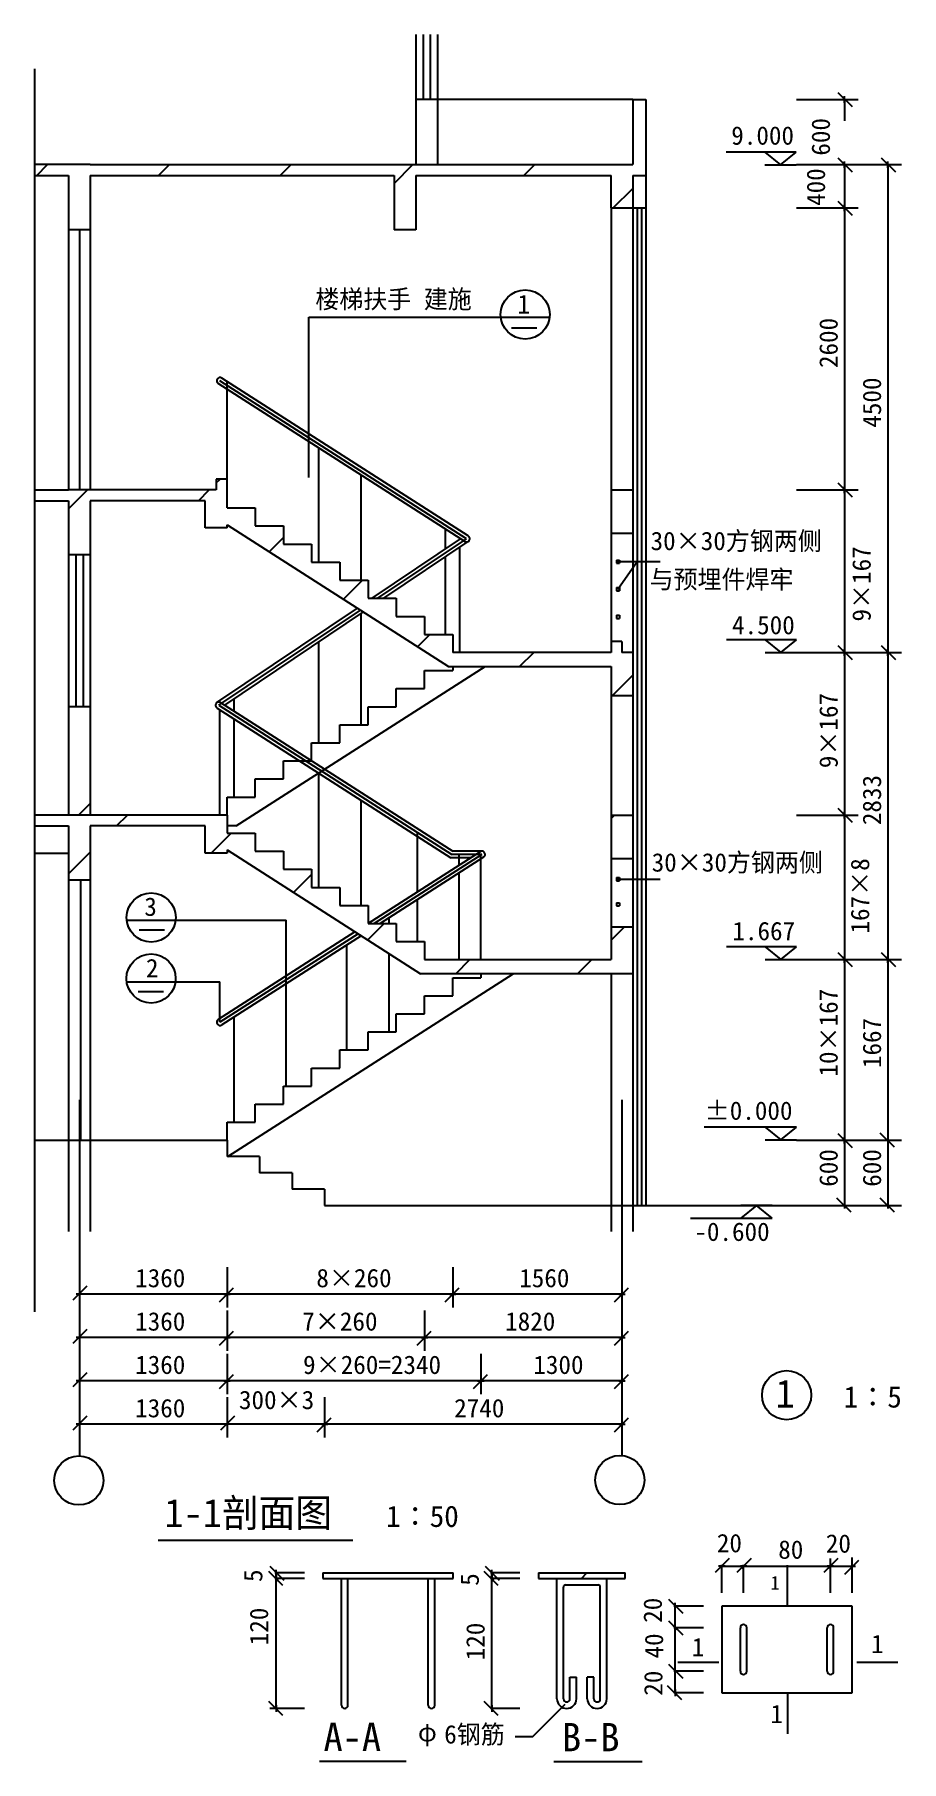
# Model space of a CAD drawing. Header units: metres. Extents: x 1285 to 18734, y 146 to 16403.
# Drawn here: x 1285 to 9274, y 146 to 16075 of the extents above; entities that cross this region are included whole.
import ezdxf

# ---------------------------------------------------------------- set-up
doc = ezdxf.new("R2010")
doc.units = ezdxf.units.M
for name, color, linetype in [('AXIS', 3, 'Continuous'), ('PUB_DIM', 3, 'Continuous'), ('PUB_TEXT', 7, 'Continuous'), ('S_E_STAIR', 4, 'Continuous'), ('WALL', 5, 'Continuous'), ('WINDOW', 2, 'Continuous'), ('填充', 7, 'Continuous'), ('看线', 253, 'Continuous'), ('粉刷线', 6, 'Continuous')]:
    doc.layers.add(name, color=color, linetype=linetype)
pattern_1 = [(45, (0, 0), (-561.266, 561.266), [])]

# ---------------------------------------------------------------- blocks, each defined once
blk = doc.blocks.new('_dimx')
blk.add_line((-150, 0), (150, 0))
blk.add_lwpolyline([(-340.73, -363.01), (305.31, 286.02)])

msp = doc.modelspace()

# ---------------------------------------------------------------- hatches: boundary and pattern name
h = msp.add_hatch()
h.set_pattern_fill('ANSI32', scale=100)
h.paths.add_polyline_path([(6729.1, 1834.22), (6729.1, 1884.22), (5929.1, 1884.22), (5929.1, 1834.22)])
at = {"layer": '填充'}
h = msp.add_hatch(dxfattribs=at)
h.set_pattern_fill('AN31C', scale=250)
h.set_pattern_definition(pattern_1)
h.paths.add_polyline_path([(4798.53, 14775.21), (6598.53, 14775.21), (6598.53, 14475.21), (6798.53, 14475.21), (6798.53, 14775.21), (6918.53, 14775.21), (6918.53, 15475.21), (6798.53, 15475.21), (6798.53, 14875.21), (1798.53, 14875.21), (1284.92, 14875.21), (1284.92, 14775.21), (1598.53, 14775.21), (1598.53, 14275.21), (1798.53, 14275.21), (1798.53, 14775.21), (4598.53, 14775.21), (4598.53, 14275.21), (4798.53, 14275.21)])
h = msp.add_hatch(dxfattribs=at)
h.set_pattern_fill('ANSI31', scale=400)
h.paths.add_polyline_path([(4998.53, 15475.21), (4798.53, 15475.21), (4798.53, 14875.21), (4998.53, 14875.21)])
h = msp.add_hatch(dxfattribs=at)
h.set_pattern_fill('ANSI31', scale=400)
h.paths.add_polyline_path([(6798.53, 14475.21), (6918.53, 14475.21), (6918.53, 14775.21), (6798.53, 14775.21)])
h = msp.add_hatch(dxfattribs=at)
h.set_pattern_fill('AN31C', scale=250)
h.set_pattern_definition(pattern_1)
h.paths.add_polyline_path([(3058.53, 11554.12), (5100.44, 10245.21), (6598.53, 10245.21), (6598.53, 9975.21), (6798.53, 9975.21), (6798.53, 10375.21), (6696.92, 10375.21), (6696.92, 10475.21), (6598.53, 10475.21), (6598.53, 10375.21), (5138.53, 10375.21), (5138.53, 10541.87), (4878.53, 10541.87), (4878.53, 10708.54), (4618.53, 10708.54), (4618.53, 10875.21), (4358.53, 10875.21), (4358.53, 11041.87), (4098.53, 11041.87), (4098.53, 11208.54), (3838.53, 11208.54), (3838.53, 11375.21), (3578.53, 11375.21), (3578.53, 11541.87), (3318.53, 11541.87), (3318.53, 11708.54), (3058.53, 11708.54), (3058.53, 11875.21), (3058.53, 11975.21), (2958.53, 11975.21), (2958.53, 11875.21), (1598.53, 11875.21), (1284.92, 11875.21), (1284.92, 11775.21), (1598.53, 11775.21), (1598.53, 11275.21), (1798.53, 11275.21), (1798.53, 11775.21), (2858.53, 11775.21), (2858.53, 11525.21), (3058.53, 11525.21)])
h = msp.add_hatch(dxfattribs=at)
h.set_pattern_fill('AN31C', scale=250)
h.set_pattern_definition(pattern_1)
h.paths.add_polyline_path([(6798.53, 11875.21), (6598.53, 11875.21), (6598.53, 11475.21), (6798.53, 11475.21)])
h = msp.add_hatch(dxfattribs=at)
h.set_pattern_fill('ANSI31', scale=400)
h.paths.add_polyline_path([(1598.53, 8875.21), (1798.53, 8875.21), (1798.53, 9875.21), (1598.53, 9875.21)])
h = msp.add_hatch(dxfattribs=at)
h.set_pattern_fill('AN31C', scale=250)
h.set_pattern_definition(pattern_1)
h.paths.add_polyline_path([(3058.53, 8875.21), (1598.53, 8875.21), (1284.92, 8875.21), (1284.92, 8775.21), (1598.53, 8775.21), (1598.53, 8275.21), (1798.53, 8275.21), (1798.53, 8775.21), (2858.53, 8775.21), (2858.53, 8525.21), (3058.53, 8525.21), (3058.53, 8554.18), (4840.44, 7412.21), (6798.53, 7412.21), (6798.53, 7842.21), (6598.53, 7842.21), (6598.53, 7542.21), (4878.53, 7542.21), (4878.53, 7708.83), (4618.53, 7708.83), (4618.53, 7875.46), (4358.53, 7875.46), (4358.53, 8042.08), (4098.53, 8042.08), (4098.53, 8208.71), (3838.53, 8208.71), (3838.53, 8375.33), (3578.53, 8375.33), (3578.53, 8541.96), (3318.53, 8541.96), (3318.53, 8708.58), (3058.53, 8708.58)])
h = msp.add_hatch(dxfattribs=at)
h.set_pattern_fill('AN31C', scale=250)
h.set_pattern_definition(pattern_1)
h.paths.add_polyline_path([(6798.53, 8875.21), (6598.53, 8875.21), (6598.53, 8475.21), (6798.53, 8475.21)])

# ---------------------------------------------------------------- linework, layer by layer
for p, q in [((8304.22, 14989.5), (7660.23, 14989.5)), ((8015.32, 14989.51), (8159.77, 14872.62)), ((8159.77, 14872.62), (8304.22, 14989.5)), ((8015.32, 14872.62), (8304.22, 14872.62)), ((5679.92, 13369.12), (5912.8, 13369.12)), ((8307.31, 10490.36), (7663.32, 10490.36)), ((8018.4, 10373.48), (8307.31, 10373.48)), ((8018.41, 10490.37), (8162.86, 10373.48)), ((8162.86, 10373.48), (8307.31, 10490.36)), ((2249.5, 7815.77), (2482.38, 7815.77)), ((8306.59, 7660.41), (7662.6, 7660.41)), ((8017.69, 7660.41), (8162.14, 7543.53)), ((8162.14, 7543.53), (8306.59, 7660.41)), ((8017.69, 7543.53), (8306.59, 7543.53)), ((2241.07, 7247.21), (2473.95, 7247.21)), ((8307.47, 5995.8), (7456.3, 5995.8)), ((8018.58, 5995.81), (8163.02, 5878.92)), ((8163.02, 5878.92), (8307.47, 5995.8)), ((8018.57, 5878.92), (8307.47, 5878.92)), ((8082.89, 5274.8), (7793.99, 5274.8)), ((7938.44, 5274.8), (7793.99, 5157.92)), ((8082.89, 5157.91), (7938.44, 5274.8)), ((7331.52, 5157.92), (8083.8, 5157.92)), ((2424.17, 2188.08), (4219.58, 2188.08)), ((8220.74, 1955.16), (8220.74, 1577.82)), ((3943.01, 1884.22), (5143.01, 1884.22)), ((3943.01, 1884.22), (3943.01, 1834.22)), ((3943.01, 1834.22), (5143.01, 1834.22)), ((4113.01, 664.22), (4113.01, 1834.22)), ((4173.01, 664.22), (4173.01, 1834.22)), ((4913.01, 664.22), (4913.01, 1834.22)), ((4973.01, 664.22), (4973.01, 1834.22)), ((5143.01, 1834.22), (5143.01, 1884.22)), ((5929.1, 1884.22), (6729.1, 1884.22)), ((5929.1, 1884.22), (5929.1, 1834.22)), ((5929.1, 1834.22), (6729.1, 1834.22)), ((6099.1, 724.22), (6099.1, 1834.22)), ((6159.1, 724.22), (6159.1, 1754.22)), ((6179.1, 1774.22), (6479.1, 1774.22)), ((6499.1, 724.22), (6499.1, 1754.22)), ((6559.1, 724.22), (6559.1, 1834.22)), ((6729.1, 1834.22), (6729.1, 1884.22)), ((7619.77, 1578.29), (7619.77, 778.29)), ((8819.77, 1578.29), (7619.77, 1578.29)), ((8819.77, 778.29), (8819.77, 1578.29)), ((7213.03, 1062.01), (7590.37, 1062.01)), ((8864.54, 1060.04), (9241.88, 1060.04)), ((6219.1, 924.22), (6279.1, 924.22)), ((6219.1, 724.22), (6219.1, 924.22)), ((6279.1, 724.22), (6279.1, 924.22)), ((6439.1, 924.22), (6379.1, 924.22)), ((6379.1, 724.22), (6379.1, 924.22)), ((6439.1, 724.22), (6439.1, 924.22)), ((7619.77, 778.29), (8819.77, 778.29)), ((8223.34, 779.33), (8223.34, 401.99)), ((3912.51, 149.25), (4709.38, 149.25)), ((6070.4, 145.62), (6885.41, 145.62))]:
    msp.add_line(p, q)
for centre, radius, start, end in [((6179.1, 1754.22), 20, 90, 180), ((6479.1, 1754.22), 20, 0, 90), ((7819.77, 1378.29), 30, 0, 180), ((8619.77, 1378.29), 30, 0, 180), ((7819.77, 978.29), 30, 180, 0), ((8619.77, 978.29), 30, 180, 0), ((4143.01, 664.22), 30, 180, 0), ((4943.01, 664.22), 30, 180, 0), ((6189.1, 724.22), 90, 180, 0), ((6189.1, 724.22), 30, 180, 0), ((6469.1, 724.22), 90, 180, 0), ((6469.1, 724.22), 30, 180, 0)]:
    msp.add_arc(centre, radius, start, end)
at = {"layer": 'AXIS'}
for p, q in [((1698.53, 4011.02), (1698.53, 3160.36)), ((6698.53, 4011.02), (6698.53, 3160.36))]:
    msp.add_line(p, q, dxfattribs=at)
at = {"layer": 'PUB_DIM'}
for p, q in [((8305.84, 15475.21), (8874.37, 15475.21)), ((8749.37, 15474.71), (8749.37, 15277.79)), ((8305.84, 14875.21), (9274.37, 14875.21)), ((8305.84, 14875.21), (8874.37, 14875.21)), ((8305.84, 14875.21), (8874.37, 14875.21)), ((8749.37, 14875.71), (8749.37, 14895.65)), ((8749.37, 14874.71), (8749.37, 14475.71)), ((9149.37, 14874.71), (9149.37, 10375.71)), ((8305.84, 14475.21), (8874.37, 14475.21)), ((8305.84, 14475.21), (8874.37, 14475.21)), ((8749.37, 14474.71), (8749.37, 11875.71)), ((3812.67, 11990.1), (3812.67, 13466.92)), ((3812.67, 13466.92), (5658.29, 13466.92)), ((5158.29, 13466.92), (6031.9, 13466.92)), ((8305.84, 11875.21), (8874.37, 11875.21)), ((8305.84, 11875.21), (8874.37, 11875.21)), ((8749.37, 11874.71), (8749.37, 10375.71)), ((6661.92, 10958.55), (6838.53, 11212.89)), ((6661.92, 11212.89), (7051.11, 11212.89)), ((8305.84, 10375.21), (9274.37, 10375.21)), ((8305.84, 10375.21), (8874.37, 10375.21)), ((8305.84, 10375.21), (8874.37, 10375.21)), ((8305.84, 10375.21), (9274.37, 10375.21)), ((8749.37, 10374.71), (8749.37, 8875.71)), ((9149.37, 10374.71), (9149.37, 7542.71)), ((8305.84, 8875.21), (8874.37, 8875.21)), ((8305.84, 8875.21), (8874.37, 8875.21)), ((8749.37, 8874.71), (8749.37, 7542.71)), ((6661.92, 8284.25), (7051.11, 8284.25)), ((2136.83, 7905.69), (3603.4, 7905.69)), ((3603.4, 6375.31), (3603.4, 7905.69)), ((8305.84, 7542.21), (9274.37, 7542.21)), ((8305.84, 7542.21), (8874.37, 7542.21)), ((8305.84, 7542.21), (8874.37, 7542.21)), ((8305.84, 7542.21), (9274.37, 7542.21)), ((8749.37, 7541.71), (8749.37, 5875.71)), ((9149.37, 7541.71), (9149.37, 5875.71)), ((2136.83, 7337.79), (2993.53, 7337.79)), ((2993.53, 6964.59), (2993.53, 7337.79)), ((1698.53, 6249.23), (1698.53, 2970.05)), ((6698.53, 6249.23), (6698.53, 2970.05)), ((8305.84, 5875.21), (9274.37, 5875.21)), ((8305.84, 5875.21), (9274.37, 5875.21)), ((8305.84, 5875.21), (8874.37, 5875.21)), ((8305.84, 5875.21), (8874.37, 5875.21)), ((8749.37, 5874.71), (8749.37, 5275.71)), ((9149.37, 5874.71), (9149.37, 5275.71)), ((7700.67, 5275.21), (8305.84, 5275.21)), ((8305.84, 5275.21), (9274.37, 5275.21)), ((8305.84, 5275.21), (8874.37, 5275.21)), ((1698.53, 4705.16), (1698.53, 4332.44)), ((3058.53, 4705.16), (3058.53, 4332.44)), ((3058.53, 4705.16), (3058.53, 4332.44)), ((5138.53, 4705.16), (5138.53, 4332.44)), ((5138.53, 4705.16), (5138.53, 4332.44)), ((6698.53, 4705.16), (6698.53, 4332.44)), ((1698.53, 4305.16), (1698.53, 3932.44)), ((3058.03, 4457.44), (1699.03, 4457.44)), ((3058.53, 4305.16), (3058.53, 3932.44)), ((3058.53, 4305.16), (3058.53, 3932.44)), ((5138.03, 4457.44), (3059.03, 4457.44)), ((4878.53, 4305.16), (4878.53, 3932.44)), ((4878.53, 4305.16), (4878.53, 3932.44)), ((6698.03, 4457.44), (5139.03, 4457.44)), ((6698.53, 4305.16), (6698.53, 3932.44)), ((3058.03, 4057.44), (1699.03, 4057.44)), ((4878.03, 4057.44), (3059.03, 4057.44)), ((6698.03, 4057.44), (4879.03, 4057.44)), ((1698.53, 3905.16), (1698.53, 3532.44)), ((3058.53, 3905.16), (3058.53, 3532.44)), ((3058.53, 3905.16), (3058.53, 3532.44)), ((5398.53, 3905.16), (5398.53, 3532.44)), ((5398.53, 3905.16), (5398.53, 3532.44)), ((6698.53, 3905.16), (6698.53, 3532.44)), ((1698.53, 3505.16), (1698.53, 3132.44)), ((3058.03, 3657.44), (1699.03, 3657.44)), ((3058.53, 3505.16), (3058.53, 3132.44)), ((3058.53, 3505.16), (3058.53, 3132.44)), ((5398.03, 3657.44), (3059.03, 3657.44)), ((3958.53, 3505.16), (3958.53, 3132.44)), ((3958.53, 3505.16), (3958.53, 3132.44)), ((6698.03, 3657.44), (5399.03, 3657.44)), ((6698.53, 3505.16), (6698.53, 3132.44)), ((3058.03, 3257.44), (1699.03, 3257.44)), ((3958.03, 3257.44), (3059.03, 3257.44)), ((6698.03, 3257.44), (3959.03, 3257.44)), ((7619.77, 1702.32), (7619.77, 1958.18)), ((7619.82, 1945.68), (7819.72, 1945.68)), ((7819.77, 1702.32), (7819.77, 1958.18)), ((7819.77, 1702.32), (7819.77, 1958.18)), ((7819.82, 1945.68), (8619.72, 1945.68)), ((8619.77, 1702.32), (8619.77, 2019.04)), ((8619.77, 1702.32), (8619.77, 1958.18)), ((8619.82, 1945.68), (8819.72, 1945.68)), ((8819.77, 1702.32), (8819.77, 2026.49)), ((3772.57, 1884.22), (3499.74, 1884.22)), ((3772.57, 1834.22), (3499.74, 1834.22)), ((3772.57, 1834.22), (3499.74, 1834.22)), ((3512.24, 1834.27), (3512.24, 1884.17)), ((3512.24, 634.27), (3512.24, 1834.17)), ((5758.66, 1884.22), (5485.83, 1884.22)), ((5758.66, 1834.22), (5485.83, 1834.22)), ((5758.66, 1834.22), (5485.83, 1834.22)), ((5498.33, 1834.27), (5498.33, 1884.17)), ((5498.33, 634.27), (5498.33, 1834.17)), ((7449.33, 1578.29), (7176.5, 1578.29)), ((7189, 1378.34), (7189, 1578.24)), ((7449.33, 1378.29), (7176.5, 1378.29)), ((7449.33, 1378.29), (7176.5, 1378.29)), ((7189, 978.34), (7189, 1378.24)), ((7449.33, 978.29), (7176.5, 978.29)), ((7449.33, 978.29), (7176.5, 978.29)), ((7189, 778.34), (7189, 978.24)), ((7449.33, 778.29), (7176.5, 778.29)), ((3772.57, 634.22), (3453.76, 634.22)), ((5758.66, 634.22), (5485.83, 634.22))]:
    msp.add_line(p, q, dxfattribs=at)
for centre in [(5806.81, 13492.77), (2359.91, 7930.54), (2358.56, 7368.18), (8216.35, 3525.02), (1693.27, 2738.06), (6679.24, 2741.57)]:
    msp.add_circle(centre, 226.64, dxfattribs=at)
at = {"layer": 'PUB_TEXT'}
for p, q in [((5878.32, 377.22), (6175.17, 674.33)), ((5714.94, 377.22), (5878.32, 377.22))]:
    msp.add_line(p, q, dxfattribs=at)
at = {"layer": 'S_E_STAIR'}
for p, q in [((3143.41, 8775.21), (5436.61, 10245.21)), ((4878.53, 10041.87), (4878.53, 10208.54)), ((4878.53, 10208.54), (5138.53, 10208.54)), ((4618.53, 9875.21), (4618.53, 10041.87)), ((4618.53, 10041.87), (4878.53, 10041.87)), ((4358.53, 9708.54), (4358.53, 9875.21)), ((4358.53, 9875.21), (4618.53, 9875.21)), ((4098.53, 9541.87), (4098.53, 9708.54)), ((4098.53, 9708.54), (4358.53, 9708.54)), ((3838.53, 9375.21), (3838.53, 9541.87)), ((3838.53, 9541.87), (4098.53, 9541.87)), ((3578.53, 9208.54), (3578.53, 9375.21)), ((3578.53, 9375.21), (3838.53, 9375.21)), ((3318.53, 9208.54), (3578.53, 9208.54)), ((3318.53, 9041.87), (3318.53, 9208.54)), ((3058.53, 9041.87), (3318.53, 9041.87)), ((3058.53, 8875.21), (3058.53, 9041.87)), ((3143.41, 8775.21), (3058.53, 8775.21)), ((3065.43, 5725.21), (5696.62, 7412.21)), ((5138.53, 7208.81), (5138.53, 7375.51)), ((5138.53, 7375.51), (5398.53, 7375.51)), ((5398.53, 7412.21), (5398.53, 7375.51)), ((4878.53, 7042.11), (4878.53, 7208.81)), ((4878.53, 7208.81), (5138.53, 7208.81)), ((4618.53, 6875.41), (4618.53, 7042.11)), ((4618.53, 7042.11), (4878.53, 7042.11)), ((4358.53, 6708.71), (4358.53, 6875.41)), ((4358.53, 6875.41), (4618.53, 6875.41)), ((4098.53, 6708.71), (4358.53, 6708.71)), ((4098.53, 6542.01), (4098.53, 6708.71)), ((3838.53, 6375.31), (3838.53, 6542.01)), ((3838.53, 6542.01), (4098.53, 6542.01)), ((3578.53, 6208.61), (3578.53, 6375.31)), ((3578.53, 6375.31), (3838.53, 6375.31)), ((3318.53, 6208.61), (3578.53, 6208.61)), ((3318.53, 6041.91), (3318.53, 6208.61)), ((3058.53, 6041.91), (3318.53, 6041.91)), ((3058.53, 5875.21), (3058.53, 6041.91))]:
    msp.add_line(p, q, dxfattribs=at)
at = {"layer": 'WALL'}
for p, q in [((4798.53, 15475.21), (4798.53, 14875.21)), ((4998.53, 15475.21), (4798.53, 15475.21)), ((4998.53, 15475.21), (4998.53, 14875.21)), ((6798.53, 15475.21), (6798.53, 14875.21)), ((6798.53, 15475.21), (6918.53, 15475.21)), ((6918.53, 15475.21), (6918.53, 14475.21)), ((1798.53, 14875.21), (1284.92, 14875.21)), ((1798.53, 14875.21), (6798.53, 14875.21)), ((1284.92, 14775.21), (1598.53, 14775.21)), ((1598.53, 14775.21), (1598.53, 14275.21)), ((1798.53, 14775.21), (4598.53, 14775.21)), ((1798.53, 14775.21), (1798.53, 14275.21)), ((4598.53, 14775.21), (4598.53, 14275.21)), ((4798.53, 14775.21), (6598.53, 14775.21)), ((4798.53, 14775.21), (4798.53, 14275.21)), ((6598.53, 14475.21), (6598.53, 14775.21)), ((6798.53, 14775.21), (6918.53, 14775.21)), ((6798.53, 14775.21), (6798.53, 14475.21)), ((6598.53, 14475.21), (6918.53, 14475.21)), ((1798.53, 14275.21), (1598.53, 14275.21)), ((4798.53, 14275.21), (4598.53, 14275.21)), ((5281.95, 11449.94), (3009.72, 12906.49)), ((5249.57, 11399.42), (2977.34, 12855.98)), ((1284.92, 11875.21), (1598.53, 11875.21)), ((2958.53, 11875.21), (1598.53, 11875.21)), ((3058.53, 11708.54), (3058.53, 11875.21)), ((1284.92, 11775.21), (1598.53, 11775.21)), ((1598.53, 11775.21), (1598.53, 11275.21)), ((2858.53, 11775.21), (1798.53, 11775.21)), ((1798.53, 11775.21), (1798.53, 11275.21)), ((2858.53, 11525.21), (2858.53, 11775.21)), ((2858.53, 11525.21), (2858.53, 11775.21)), ((3058.53, 11708.54), (3318.53, 11708.54)), ((3318.53, 11708.54), (3318.53, 11541.87)), ((3058.53, 11525.21), (2858.53, 11525.21)), ((3058.53, 11525.21), (2858.53, 11525.21)), ((3058.53, 11554.12), (5100.44, 10245.21)), ((3058.53, 11525.21), (3058.53, 11554.12)), ((3318.53, 11541.87), (3578.53, 11541.87)), ((3578.53, 11541.87), (3578.53, 11375.21)), ((3578.53, 11375.21), (3838.53, 11375.21)), ((3838.53, 11375.21), (3838.53, 11208.54)), ((4395.67, 10875.21), (5211.12, 11424.07)), ((4503.12, 10875.21), (5282.51, 11399.79)), ((1798.53, 11275.21), (1598.53, 11275.21)), ((3838.53, 11208.54), (4098.53, 11208.54)), ((4098.53, 11208.54), (4098.53, 11041.87)), ((4098.53, 11041.87), (4358.53, 11041.87)), ((4358.53, 11041.87), (4358.53, 10875.21)), ((4358.53, 10875.21), (4618.53, 10875.21)), ((4618.53, 10875.21), (4618.53, 10708.54)), ((2966.07, 9912.98), (4260.04, 10783.92)), ((3037.46, 9888.7), (4315.08, 10748.64)), ((4618.53, 10708.54), (4878.53, 10708.54)), ((4878.53, 10708.54), (4878.53, 10541.87)), ((4878.53, 10541.87), (5138.53, 10541.87)), ((5138.53, 10541.87), (5138.53, 10375.21)), ((6598.53, 10375.21), (5138.53, 10375.21)), ((6696.92, 10475.21), (6598.53, 10475.21)), ((6598.53, 10475.21), (6598.53, 10375.21)), ((6696.92, 10475.21), (6696.92, 10375.21)), ((6798.53, 10375.21), (6696.92, 10375.21)), ((6798.53, 10375.21), (6798.53, 9975.21)), ((5100.44, 10245.21), (6598.53, 10245.21)), ((5138.53, 10245.21), (5138.53, 10208.54)), ((6598.53, 10245.21), (6598.53, 9975.21)), ((2999.01, 9913.35), (5138.53, 8542.21)), ((6798.53, 9975.21), (6598.53, 9975.21)), ((1598.53, 9875.21), (1598.53, 8875.21)), ((1798.53, 9875.21), (1598.53, 9875.21)), ((1798.53, 9875.21), (1798.53, 8875.21)), ((2966.64, 9862.83), (5120.95, 8482.21)), ((1598.53, 8875.21), (1284.92, 8875.21)), ((1284.92, 8775.21), (1598.53, 8775.21)), ((3058.53, 8875.21), (1598.53, 8875.21)), ((1598.53, 8775.21), (1598.53, 8275.21)), ((1798.53, 8775.21), (1798.53, 8275.21)), ((2858.53, 8775.21), (1798.53, 8775.21)), ((2858.53, 8525.21), (2858.53, 8775.21)), ((3058.53, 8875.21), (3058.53, 8708.58)), ((3058.53, 8708.58), (3318.53, 8708.58)), ((3318.53, 8708.58), (3318.53, 8541.96)), ((3058.53, 8525.21), (2858.53, 8525.21)), ((3058.53, 8554.18), (4840.44, 7412.21)), ((3058.53, 8554.18), (3058.53, 8525.21)), ((3318.53, 8541.96), (3578.53, 8541.96)), ((3578.53, 8541.96), (3578.53, 8375.33)), ((5391.12, 8537.46), (4358.6, 7875.46)), ((5423.51, 8486.95), (4469.77, 7875.46)), ((5304.94, 8482.21), (5120.95, 8482.21)), ((5407.32, 8542.21), (5138.53, 8542.21)), ((3578.53, 8375.33), (3838.53, 8375.33)), ((3838.53, 8375.33), (3838.53, 8208.71)), ((1798.53, 8275.21), (1598.53, 8275.21)), ((3838.53, 8208.71), (4098.53, 8208.71)), ((4098.53, 8208.71), (4098.53, 8042.08)), ((4098.53, 8042.08), (4358.53, 8042.08)), ((4358.53, 8042.08), (4358.53, 7875.46)), ((4358.53, 7875.46), (4618.53, 7875.46)), ((4618.53, 7875.46), (4618.53, 7708.83)), ((6798.53, 7842.21), (6598.53, 7842.21)), ((6598.53, 7842.21), (6598.53, 7542.21)), ((6798.53, 7842.21), (6798.53, 7412.21)), ((4238.13, 7798.21), (2977.33, 6989.85)), ((4293.72, 7762.58), (3009.72, 6939.34)), ((4618.53, 7708.83), (4878.53, 7708.83)), ((4878.53, 7708.83), (4878.53, 7542.21)), ((4878.53, 7542.21), (6598.53, 7542.21)), ((6798.53, 7412.21), (4840.44, 7412.21)), ((1284.92, 5875.21), (3058.53, 5875.21)), ((1598.53, 5875.21), (1598.53, 5035.11)), ((1798.53, 5875.21), (1798.53, 5035.11)), ((3058.53, 5875.21), (3058.53, 5725.21)), ((3058.53, 5875.21), (3058.53, 5725.21)), ((3358.53, 5725.21), (3058.53, 5725.21)), ((3358.53, 5725.21), (3358.53, 5575.21)), ((3658.53, 5575.21), (3358.53, 5575.21)), ((3658.53, 5575.21), (3658.53, 5425.21)), ((3958.53, 5425.21), (3658.53, 5425.21)), ((3958.53, 5425.21), (3958.53, 5275.21)), ((3958.53, 5275.21), (7700.67, 5275.21)), ((3958.53, 5275.21), (7700.67, 5275.21)), ((6598.53, 5275.21), (6598.53, 5035.11)), ((6798.53, 5275.21), (6798.53, 5035.11)), ((7789.77, 978.29), (7789.77, 1378.29)), ((7849.77, 978.29), (7849.77, 1378.29)), ((8589.77, 978.29), (8589.77, 1378.29)), ((8649.77, 978.29), (8649.77, 1378.29))]:
    msp.add_line(p, q, dxfattribs=at)
for centre, start, end in [((2993.53, 12881.24), 57.34, 237.34), ((5265.76, 11424.68), 237.34, 57.34), ((2982.82, 9888.09), 57.35, 237.35), ((5407.32, 8512.21), 302.67, 122.67), ((2993.53, 6964.59), 122.67, 302.67)]:
    msp.add_arc(centre, 30, start, end, dxfattribs=at)
at = {"layer": 'WINDOW'}
for p, q in [((4798.53, 16075.21), (4798.53, 15475.21)), ((4865.53, 16075.21), (4865.53, 15475.21)), ((4931.53, 16075.21), (4931.53, 15475.21)), ((4998.53, 16075.21), (4998.53, 15475.21)), ((6798.53, 14475.21), (6798.53, 5275.21)), ((6838.53, 14475.21), (6838.53, 5275.21)), ((6878.53, 14475.21), (6878.53, 5275.21)), ((6918.53, 14475.21), (6918.53, 5275.21)), ((1598.53, 14275.21), (1598.53, 11875.21)), ((1698.53, 14275.21), (1698.53, 11875.21)), ((1798.53, 14275.21), (1798.53, 11875.21)), ((1598.53, 11275.21), (1598.53, 9875.21)), ((1665.53, 11275.21), (1665.53, 9875.21)), ((1731.53, 11275.21), (1731.53, 9875.21)), ((1798.53, 11275.21), (1798.53, 9875.21)), ((1598.53, 8275.21), (1598.53, 5875.21)), ((1706.98, 8275.21), (1706.98, 5875.21)), ((1798.53, 8275.21), (1798.53, 5875.21))]:
    msp.add_line(p, q, dxfattribs=at)
at = {"layer": '填充'}
for p, q in [((2958.53, 11975.21), (2958.53, 11875.21)), ((3058.53, 11975.21), (2958.53, 11975.21)), ((3058.53, 11875.21), (3058.53, 11975.21)), ((6598.53, 11875.21), (6798.53, 11875.21)), ((6598.53, 11875.21), (6598.53, 11475.21)), ((6798.53, 11875.21), (6798.53, 11475.21)), ((6598.53, 11475.21), (6798.53, 11475.21)), ((6646.92, 11227.89), (6676.92, 11227.89)), ((6646.92, 11227.89), (6646.92, 11197.89)), ((6646.92, 11197.89), (6676.92, 11197.89)), ((6676.92, 11227.89), (6676.92, 11197.89)), ((6646.92, 10973.55), (6646.92, 10943.55)), ((6646.92, 10973.55), (6676.92, 10973.55)), ((6646.92, 10943.55), (6676.92, 10943.55)), ((6676.92, 10973.55), (6676.92, 10943.55)), ((6646.92, 10719.22), (6676.92, 10719.22)), ((6646.92, 10719.22), (6646.92, 10689.22)), ((6646.92, 10689.22), (6676.92, 10689.22)), ((6676.92, 10719.22), (6676.92, 10689.22)), ((6598.53, 8875.21), (6798.53, 8875.21)), ((6598.53, 8875.21), (6598.53, 8475.21)), ((6798.53, 8875.21), (6798.53, 8475.21)), ((6598.53, 8475.21), (6798.53, 8475.21)), ((6646.92, 8299.25), (6676.92, 8299.25)), ((6646.92, 8299.25), (6646.92, 8269.25)), ((6676.92, 8299.25), (6676.92, 8269.25)), ((6646.92, 8269.25), (6676.92, 8269.25)), ((6646.92, 8066.63), (6676.92, 8066.63)), ((6646.92, 8066.63), (6646.92, 8036.63)), ((6646.92, 8036.63), (6676.92, 8036.63)), ((6676.92, 8066.63), (6676.92, 8036.63))]:
    msp.add_line(p, q, dxfattribs=at)
at = {"layer": '看线'}
for p, q in [((6798.53, 15475.21), (4998.53, 15475.21)), ((6598.53, 14475.21), (6598.53, 11875.21)), ((6598.53, 11475.21), (6598.53, 10475.21)), ((6598.53, 9975.21), (6598.53, 7842.21)), ((1284.92, 8525.21), (1598.53, 8525.21)), ((6598.53, 7412.21), (6598.53, 5275.21))]:
    msp.add_line(p, q, dxfattribs=at)
at = {"layer": '粉刷线'}
for p, q in [((1284.92, 15759.98), (1284.92, 4293.2)), ((5265.76, 11424.68), (2993.53, 12881.24)), ((3058.53, 11875.21), (3058.53, 12875.21)), ((3903.53, 11208.54), (3903.53, 12262.27)), ((4293.53, 11041.87), (4293.53, 12012.27)), ((5073.53, 11331.46), (5073.53, 11512.27)), ((4449.4, 10875.21), (5265.76, 11424.68)), ((5203.53, 10375.21), (5203.53, 11346.63)), ((5073.53, 10541.87), (5073.53, 11259.13)), ((2982.82, 9888.09), (4287.56, 10766.28)), ((4293.53, 9708.54), (4293.53, 10734.13)), ((3903.53, 9541.87), (3903.53, 10471.63)), ((2982.82, 9888.09), (5129.74, 8512.21)), ((3123.53, 9833.55), (3123.53, 9946.63)), ((2993.53, 8875.21), (2993.53, 9845.6)), ((3123.53, 9041.87), (3123.53, 9762.29)), ((3903.53, 8208.71), (3903.53, 9262.44)), ((4293.53, 8042.04), (4293.53, 9012.44)), ((4813.53, 8167.13), (4813.53, 8708.83)), ((5407.32, 8512.21), (4414.19, 7875.46)), ((5407.32, 8512.21), (5129.74, 8512.21)), ((5194.74, 8512.21), (5194.74, 8411.55)), ((5398.53, 7542.21), (5398.53, 8506.57)), ((5194.74, 8340.27), (5194.74, 7542.21)), ((4813.53, 7708.83), (4813.53, 8095.86)), ((4553.53, 7875.46), (4553.53, 7929.16)), ((4265.92, 7780.4), (2993.53, 6964.59)), ((4163.53, 6708.71), (4163.53, 7679.11)), ((4553.53, 6875.41), (4553.53, 7596.08)), ((3123.53, 6041.91), (3123.53, 7012.31))]:
    msp.add_line(p, q, dxfattribs=at)

# ---------------------------------------------------------------- block references
at = {"layer": 'PUB_DIM'}
for p, xscale, yscale, zscale, rotation in [((8749.37, 15475.21), 0.2, 0.2, 0.2, 90), ((8749.37, 14875.21), 0.2, 0.2, 0.2, 90), ((9149.37, 14875.21), 0.2, 0.2, 0.2, 90), ((8749.37, 14475.21), 0.2, 0.2, 0.2, 90), ((8749.37, 11875.21), 0.2, 0.2, 0.2, 90), ((8749.37, 10375.21), 0.2, 0.2, 0.2, 90), ((9149.37, 10375.21), 0.2, 0.2, 0.2, 90), ((8749.37, 8875.21), 0.2, 0.2, 0.2, 90), ((8749.37, 7542.21), 0.2, 0.2, 0.2, 90), ((9149.37, 7542.21), 0.2, 0.2, 0.2, 90), ((8749.37, 5875.21), 0.2, 0.2, 0.2, 90), ((9149.37, 5875.21), 0.2, 0.2, 0.2, 270), ((8749.37, 5275.21), 0.2, 0.2, 0.2, 270), ((9149.37, 5275.21), 0.2, 0.2, 0.2, 270), ((1698.53, 4457.44), 0.2, 0.2, 0.2, 180), ((1698.53, 4057.44), 0.2, 0.2, 0.2, 180), ((1698.53, 3657.44), 0.2, 0.2, 0.2, 180), ((1698.53, 3257.44), 0.2, 0.2, 0.2, 180), ((3058.53, 3257.44), 0.2, 0.2, 0.2, 180), ((3512.24, 1884.22), 0.2, 0.2, 0.2, 90), ((5498.33, 1884.22), 0.2, 0.2, 0.2, 90), ((7619.77, 1945.68), 0.2, 0.2, 0.2, 180), ((7819.77, 1945.68), 0.2, 0.2, 0.2, 180), ((8619.77, 1945.68), 0.2, 0.2, 0.2, 180), ((3512.24, 1834.22), 0.2, 0.2, 0.2, 270), ((3512.24, 1834.22), 0.05, 0.05, 0.05, 90), ((5498.33, 1834.22), 0.2, 0.2, 0.2, 270), ((5498.33, 1834.22), 0.05, 0.05, 0.05, 90), ((7189, 1578.29), 0.2, 0.2, 0.2, 90), ((7189, 1378.29), 0.2, 0.2, 0.2, 90), ((7189, 1378.29), 0.05, 0.05, 0.05, 270), ((7189, 978.29), 0.2, 0.2, 0.2, 90), ((7189, 778.29), 0.2, 0.2, 0.2, 270), ((3512.24, 634.22), 0.2, 0.2, 0.2, 270), ((5498.33, 634.22), 0.2, 0.2, 0.2, 270)]:
    msp.add_blockref('_dimx', p, dxfattribs=dict(at, xscale=xscale, yscale=yscale, zscale=zscale, rotation=rotation))
for p, xscale, yscale, zscale in [((3058.53, 4457.44), 0.2, 0.2, 0.2), ((5138.53, 4457.44), 0.2, 0.2, 0.2), ((6698.53, 4457.44), 0.2, 0.2, 0.2), ((3058.53, 4057.44), 0.2, 0.2, 0.2), ((4878.53, 4057.44), 0.2, 0.2, 0.2), ((6698.53, 4057.44), 0.2, 0.2, 0.2), ((3058.53, 3657.44), 0.2, 0.2, 0.2), ((5398.53, 3657.44), 0.2, 0.2, 0.2), ((6698.53, 3657.44), 0.2, 0.2, 0.2), ((3958.53, 3257.44), 0.2, 0.2, 0.2), ((6698.53, 3257.44), 0.2, 0.2, 0.2), ((7819.77, 1945.68), 0.05, 0.05, 0.05), ((8619.77, 1945.68), 0.05, 0.05, 0.05), ((8819.77, 1945.68), 0.2, 0.2, 0.2)]:
    msp.add_blockref('_dimx', p, dxfattribs=dict(at, xscale=xscale, yscale=yscale, zscale=zscale))

# ---------------------------------------------------------------- texts
for s, p in [('600', (8615.53, 14958.15)), ('400', (8570.75, 14494.58)), ('2600', (8686.87, 12999.02)), ('4500', (9086.87, 12449.02)), ('9×167', (8991.02, 10660.59)), ('9×167', (8686.87, 9307.94)), ('2833', (9086.87, 8782.52)), ('167×8', (8977.26, 7782.96)), ('10×167', (8686.87, 6463.47)), ('1667', (9086.87, 6542.04)), ('600', (8686.87, 5446.63)), ('600', (9086.87, 5446.63)), ('5', (3384.28, 1801.05)), ('5', (5379.58, 1766.07)), ('20', (7066.68, 1424.5)), ('120', (3437.93, 1217.55)), ('120', (5432.75, 1078.8)), ('40', (7078.62, 1095.51)), ('20', (7071.97, 752.19))]:
    msp.add_text(s, height=170, rotation=90).set_placement(p)
for s, p in [('1360', (2211.86, 4519.94)), ('8×260', (3881.86, 4519.94)), ('1560', (5751.86, 4519.94)), ('1360', (2211.86, 4119.94)), ('7×260', (3751.86, 4119.94)), ('1820', (5621.86, 4119.94)), ('1360', (2211.86, 3719.94)), ('9×260=2340', (3759.48, 3719.94)), ('1300', (5881.86, 3719.94)), ('300×3', (3168.6, 3395.72)), ('1360', (2211.86, 3319.94)), ('2740', (5152.33, 3319.94)), ('20', (7573.29, 2074.84)), ('20', (8577.75, 2071.1)), ('80', (8138.92, 2015.33))]:
    msp.add_text(s, height=170).set_placement(p)
for s, p in [('9.000', (7706.13, 15058.98)), ('4.500', (7713.05, 10543.25)), ('1.667', (7716.54, 7720.89)), ('%%p0.000', (7460.75, 6063.97)), ('-0.600', (7366, 4947.26))]:
    msp.add_text(s, height=170, dxfattribs=at).set_placement(p)
at = {"layer": 'PUB_TEXT'}
for s, height, p in [('楼梯扶手 建施', 170, (3872.47, 13549.78)), ('1', 175, (5735.11, 13500.76)), ('30×30方钢两侧', 170, (6962.25, 11319.26)), ('与预埋件焊牢', 170, (6953.08, 10964.9)), ('30×30方钢两侧', 170, (6972.3, 8354.06)), ('3', 170, (2296.18, 7945.54)), ('2', 170, (2311.38, 7378.83)), ('1', 260, (8114.24, 3409)), ('1∶5', 197, (8742.06, 3409.92)), ('1-1剖面图', 260, (2481.72, 2307.52)), ('1∶50', 197, (4524.48, 2308.74)), ('1', 125, (8067, 1731.1)), ('1', 170, (7342.08, 1114.92)), ('1', 170, (8994.83, 1145.43)), ('1', 170, (8067, 499.35)), ('A-A', 260, (3948.05, 242.47)), ('φ', 170, (4817.44, 330.88)), ('6钢筋', 170, (5060.35, 310.84)), ('B-B', 260, (6145.66, 239.83))]:
    msp.add_text(s, height=height, dxfattribs=at).set_placement(p)

doc.saveas('drawing.dxf')
